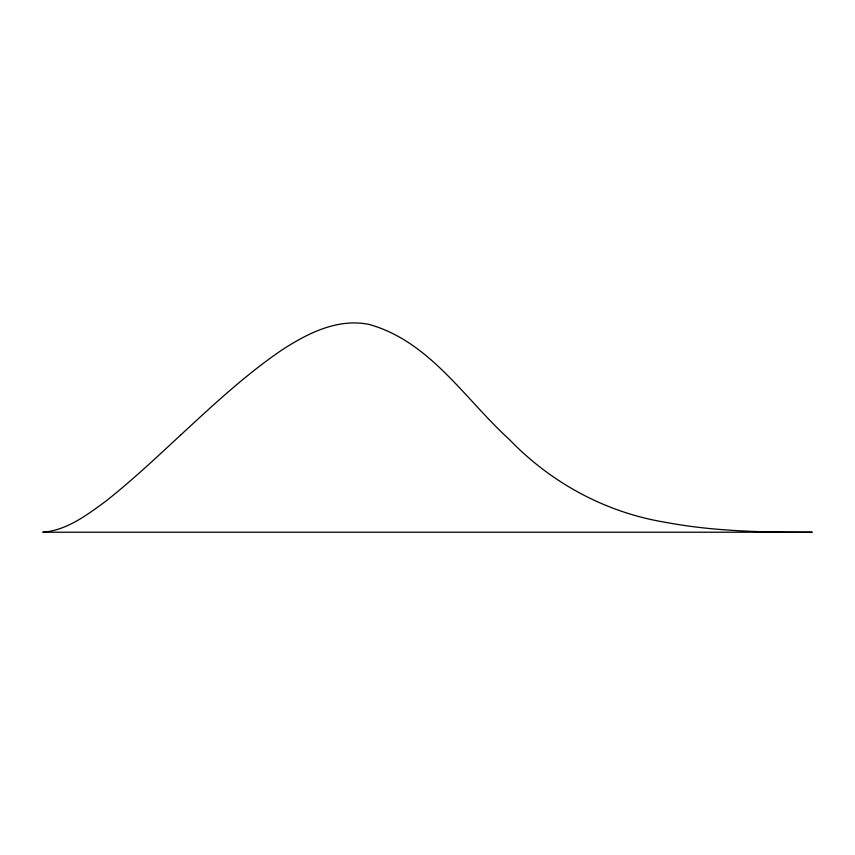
<?xml version="1.0" encoding="UTF-8"?>
<svg xmlns="http://www.w3.org/2000/svg" width="855" height="855" viewBox="0 0 855 855"><rect width="100%" height="100%" fill="white"/><g stroke="black" fill="none" stroke-linecap="round" stroke-linejoin="round"><path stroke-width="1.28" d="M180.555 435.131C155.717 458.152 131.039 481.418 104.363 502.313C85.906 515.683 66.295 530.495 42.75 532.216L812.25 532.216C763.034 532.334 713.498 531.436 664.998 522.213C605.735 512.476 551.037 482.819 509.473 439.588C464.97 399.21 429.776 341.209 368.858 324.366C337.351 318.071 307.063 333.546 281.466 350.293C245.086 375.131 212.831 405.313 180.555 435.131"/></g></svg>
